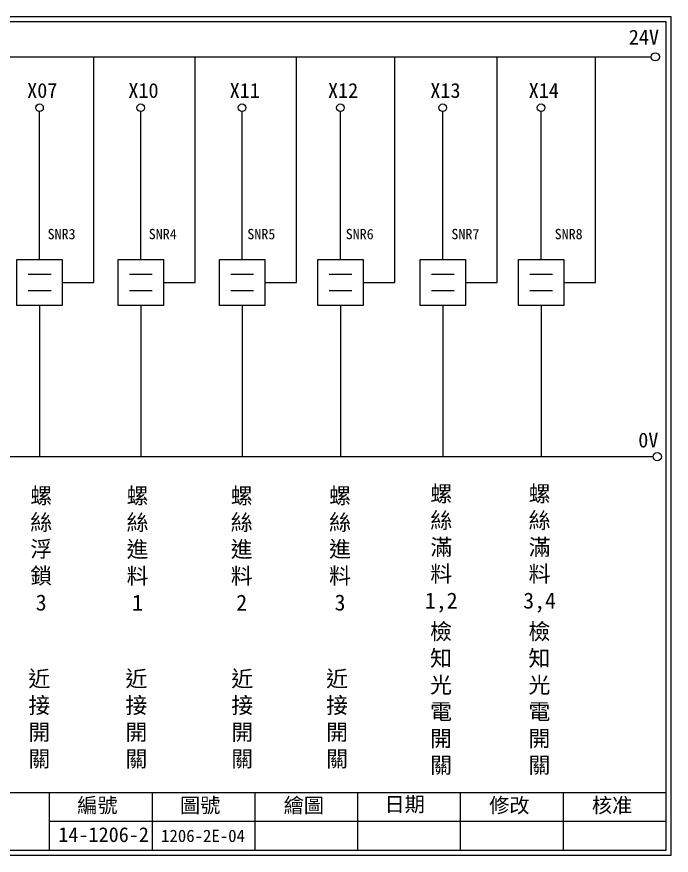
# Model space of a CAD drawing. Extents: x 325 to 612, y 3 to 207.
# Drawn here: x 453.1 to 612.3, y 3 to 207 of the extents above; entities that cross this region are included whole.
import ezdxf

# ---------------------------------------------------------------- set-up
doc = ezdxf.new("R2010")
doc.units = 0
doc.layers.get('0').update_dxf_attribs({"linetype": 'CONTINUOUS'})
doc.layers.add('圖框層', color=7, linetype='CONTINUOUS')
doc.layers.add('標尺寸層', color=3, linetype='CONTINUOUS')
doc.styles.add('CNS', font='romanc.shx', dxfattribs={"bigfont": 'chineset.shx'})
doc.styles.add('STSL', font='kaiu.ttf')

msp = doc.modelspace()

# ---------------------------------------------------------------- linework, layer by layer
for p, q in [((471.84, 142.31), (471.84, 197.22)), ((496.46, 142.31), (496.46, 197.22)), ((521.11, 142.31), (521.11, 197.22)), ((545.04, 142.31), (545.04, 197.22)), ((569.94, 142.31), (569.94, 197.22)), ((593.87, 142.31), (593.87, 197.22)), ((458.61, 147.89), (458.61, 183.91)), ((483.23, 147.89), (483.23, 183.91)), ((507.89, 147.89), (507.89, 183.91)), ((531.81, 147.89), (531.81, 183.91)), ((556.71, 147.89), (556.71, 183.91)), ((580.64, 147.89), (580.64, 183.91)), ((464.13, 142.31), (471.84, 142.31)), ((488.75, 142.31), (496.46, 142.31)), ((513.4, 142.31), (521.11, 142.31)), ((537.33, 142.31), (545.04, 142.31)), ((562.23, 142.31), (569.94, 142.31)), ((586.15, 142.31), (593.87, 142.31)), ((458.61, 136.73), (458.61, 99.96)), ((483.23, 136.73), (483.23, 99.96)), ((507.89, 136.73), (507.89, 99.96)), ((531.81, 136.73), (531.81, 99.96)), ((556.71, 136.73), (556.71, 99.96)), ((580.64, 136.73), (580.64, 99.96))]:
    msp.add_line(p, q)
for points in [[(453.1, 147.89), (464.13, 147.89), (464.13, 136.73), (453.1, 136.73)], [(477.72, 147.89), (488.75, 147.89), (488.75, 136.73), (477.72, 136.73)], [(502.37, 147.89), (513.4, 147.89), (513.4, 136.73), (502.37, 136.73)], [(526.3, 147.89), (537.33, 147.89), (537.33, 136.73), (526.3, 136.73)], [(551.2, 147.89), (562.23, 147.89), (562.23, 136.73), (551.2, 136.73)], [(575.13, 147.89), (586.15, 147.89), (586.15, 136.73), (575.13, 136.73)]]:
    msp.add_lwpolyline(points, close=True)
for centre in [(608.44, 197.22), (608.92, 99.96)]:
    msp.add_circle(centre, 1)
at = {"layer": '圖框層', "color": 7}
for p, q in [((612.32, 206.97), (325.32, 206.97)), ((612.32, 3), (612.32, 206.97)), ((611.07, 205.72), (326.57, 205.72)), ((611.07, 4.25), (611.07, 205.72)), ((326.57, 18.25), (611.07, 18.25)), ((461.07, 4.25), (461.07, 18.25)), ((486.07, 4.25), (486.07, 18.25)), ((511.07, 4.25), (511.07, 18.25)), ((536.07, 4.25), (536.07, 18.25)), ((561.07, 4.25), (561.07, 18.25)), ((586.07, 4.25), (586.07, 18.25)), ((461.07, 11.25), (611.07, 11.25)), ((326.57, 4.25), (611.07, 4.25)), ((325.32, 3), (612.32, 3))]:
    msp.add_line(p, q, dxfattribs=at)
at = {"layer": '標尺寸層', "color": 7}
for p, q in [((329.84, 197.22), (607.44, 197.22)), ((455.85, 144.34), (461.42, 144.34)), ((480.47, 144.34), (486.04, 144.34)), ((505.13, 144.34), (510.69, 144.34)), ((529.05, 144.34), (534.62, 144.34)), ((553.95, 144.34), (559.52, 144.34)), ((577.88, 144.34), (583.45, 144.34)), ((455.85, 140.37), (461.42, 140.37)), ((480.47, 140.37), (486.04, 140.37)), ((505.13, 140.37), (510.69, 140.37)), ((529.05, 140.37), (534.62, 140.37)), ((553.95, 140.37), (559.52, 140.37)), ((577.88, 140.37), (583.45, 140.37)), ((330.05, 99.96), (607.92, 99.96))]:
    msp.add_line(p, q, dxfattribs=at)
for centre in [(458.61, 184.83), (483.23, 184.83), (507.89, 184.83), (531.81, 184.83), (556.71, 184.83), (580.64, 184.83)]:
    msp.add_circle(centre, 0.92, dxfattribs=at)

# ---------------------------------------------------------------- texts
at = {"layer": '圖框層', "color": 4, "style": 'STSL'}
for s, height, p in [('24V', 3.6, (602, 200.22)), ('X07', 3.6, (455.6, 187.24)), ('X10', 3.6, (480.22, 187.24)), ('X11', 3.6, (504.87, 187.24)), ('X12', 3.6, (528.8, 187.24)), ('X13', 3.6, (553.7, 187.24)), ('X14', 3.6, (577.63, 187.24)), ('SNR3', 2.5, (460.56, 152.86)), ('SNR4', 2.5, (485.18, 152.86)), ('SNR5', 2.5, (509.17, 152.86)), ('SNR6', 2.5, (533.11, 152.86)), ('SNR7', 2.5, (558.83, 152.86)), ('SNR8', 2.5, (583.95, 152.86)), ('0V', 3.6, (604.3, 102.2)), ('編號', 3.6, (467.78, 13.34)), ('圖號', 3.6, (492.78, 13.34)), ('繪圖', 3.6, (518.01, 13.34)), ('日期', 3.6, (542.54, 13.59)), ('修改', 3.6, (568.01, 13.34)), ('核准', 3.6, (593.01, 13.34)), ('14-1206-2', 3.6, (463.18, 6.22)), ('1206-2E-04', 3, (488.18, 6.22))]:
    msp.add_text(s, height=height, dxfattribs=at).set_placement(p)
at = {"layer": '標尺寸層', "color": 7, "char_height": 3.9, "attachment_point": 5, "style": 'CNS'}
for s, insert, width in [('{\\fDFKai-SB|b0|i0|c136|p65;螺絲浮鎖3}', (459.01, 77.45), 3.2986), ('{\\fDFKai-SB|b0|i0|c136|p65;螺絲進料1}', (482.45, 77.45), 3.2986), ('{\\fDFKai-SB|b0|i0|c136|p65;螺絲進料2}', (507.8, 77.45), 3.2986), ('{\\fDFKai-SB|b0|i0|c136|p65;螺絲進料3}', (531.73, 77.45), 3.2986), ('{\\fDFKai-SB|b0|i0|c136|p65;螺絲滿料1,2}', (556.36, 77.45), 3.2986), ('{\\fDFKai-SB|b0|i0|c136|p65;螺絲滿料3,4}', (580.28, 77.45), 3.2986), ('{\\fDFKai-SB|b0|i0|c136|p65;檢知光電開關}', (556.3, 40.96), 8.6627), ('{\\fDFKai-SB|b0|i0|c136|p65;檢知光電開關}', (580.24, 40.96), 8.6627), ('{\\fDFKai-SB|b0|i0|c136|p65;近接開關}', (458.55, 35.99), 8.6627), ('{\\fDFKai-SB|b0|i0|c136|p65;近接開關}', (482.17, 35.99), 8.6627), ('{\\fDFKai-SB|b0|i0|c136|p65;近接開關}', (507.93, 35.99), 8.6627), ('{\\fDFKai-SB|b0|i0|c136|p65;近接開關}', (531, 35.99), 8.6627)]:
    msp.add_mtext(s, dxfattribs=dict(at, insert=insert, width=width))

doc.saveas('drawing.dxf')
